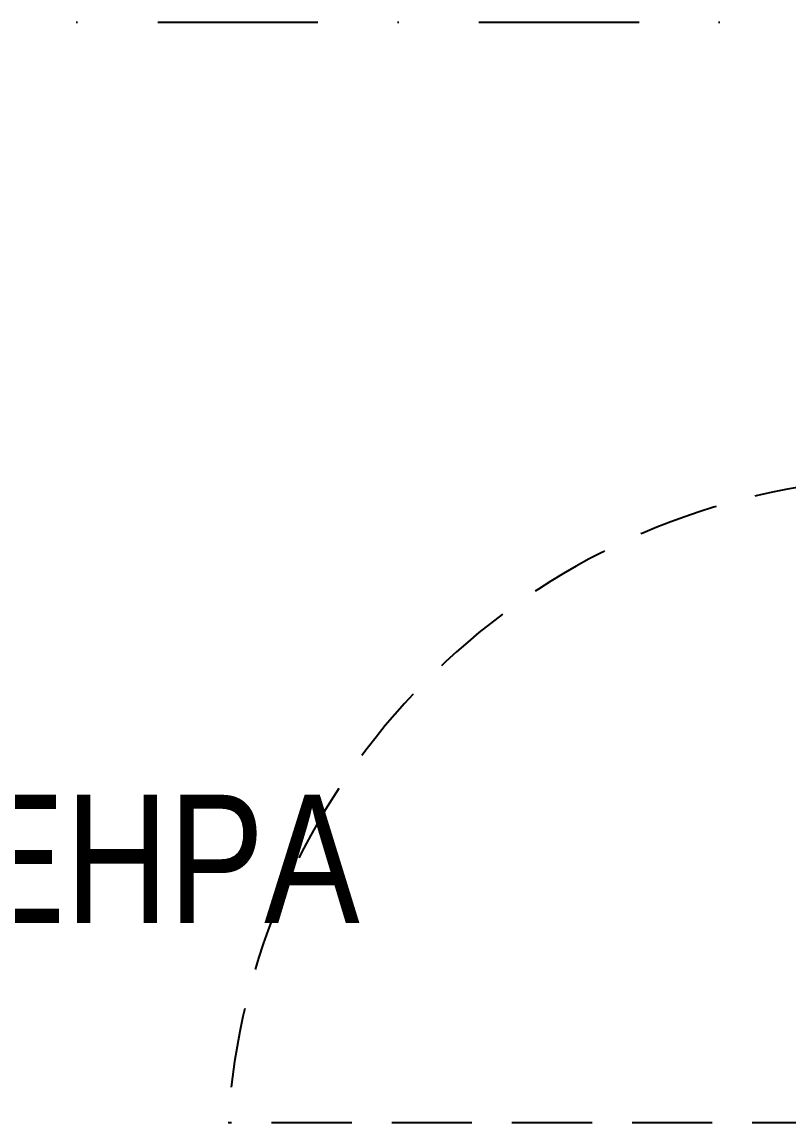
# Model space of a CAD drawing. Extents: x 58467 to 79089, y -33726 to -17391.
# Drawn here: x 69083.2 to 69202.9, y -19690.8 to -19519.1 of the extents above; entities that cross this region are included whole.
import ezdxf
from ezdxf.enums import TextEntityAlignment as Align

# ---------------------------------------------------------------- set-up
doc = ezdxf.new("R2010")
doc.units = 0
doc.header["$LTSCALE"] = 100
doc.linetypes.add('DASHDOT2', pattern=[0.5, 0.25, -0.125, 0, -0.125])
doc.linetypes.add('HIDDEN', pattern=[0.375, 0.25, -0.125])
for name, color, linetype in [('BA_axis', 5, 'DASHDOT2'), ('BA_glass', 1, 'Continuous'), ('BA_text_material', 12, 'Continuous')]:
    doc.layers.add(name, color=color, linetype=linetype)
doc.styles.add('text1', font='arial.ttf', dxfattribs={"height": 20})
doc.styles.add('text2', font='arial.ttf', dxfattribs={"width": 0.8})

# ---------------------------------------------------------------- blocks, each defined once
blk = doc.blocks.new('*U176')
blk.add_line((0, 0), (0, -696))
at = {"linetype": 'Continuous', "style": 'text1'}
blk.add_attdef('1', text='', height=40, dxfattribs=at).set_placement((0, 38), align=Align.MIDDLE)
blk = doc.blocks.new('AXIS')
at = {"layer": 'BA_axis', "rotation": 90}
blk.add_blockref('*U176', (56.44, -31967.27), dxfattribs=at)
blk = doc.blocks.new('zewsgyt')
at = {"layer": 'BA_glass', "linetype": 'HIDDEN', "ltscale": 0.5}
blk.add_lwpolyline([(42423.14, -32139.03), (42328.84, -32139.03, -0.363103), (42423.32, -32039.06, -0.968987)], format="xyb", dxfattribs=at)

msp = doc.modelspace()

# ---------------------------------------------------------------- block references
at = {"layer": 'BA_axis'}
msp.add_blockref('AXIS', (68546.93, 12448.2), dxfattribs=at)
at = {"layer": 'BA_glass'}
msp.add_blockref('zewsgyt', (26786.51, 12448.2), dxfattribs=at)

# ---------------------------------------------------------------- texts
at = {"layer": 'BA_text_material', "style": 'text2', "width": 0.8}
msp.add_text('*SEHPA', height=20, dxfattribs=at).set_placement((69051.42, -19659.62, 144432.63))

doc.saveas('drawing.dxf')
